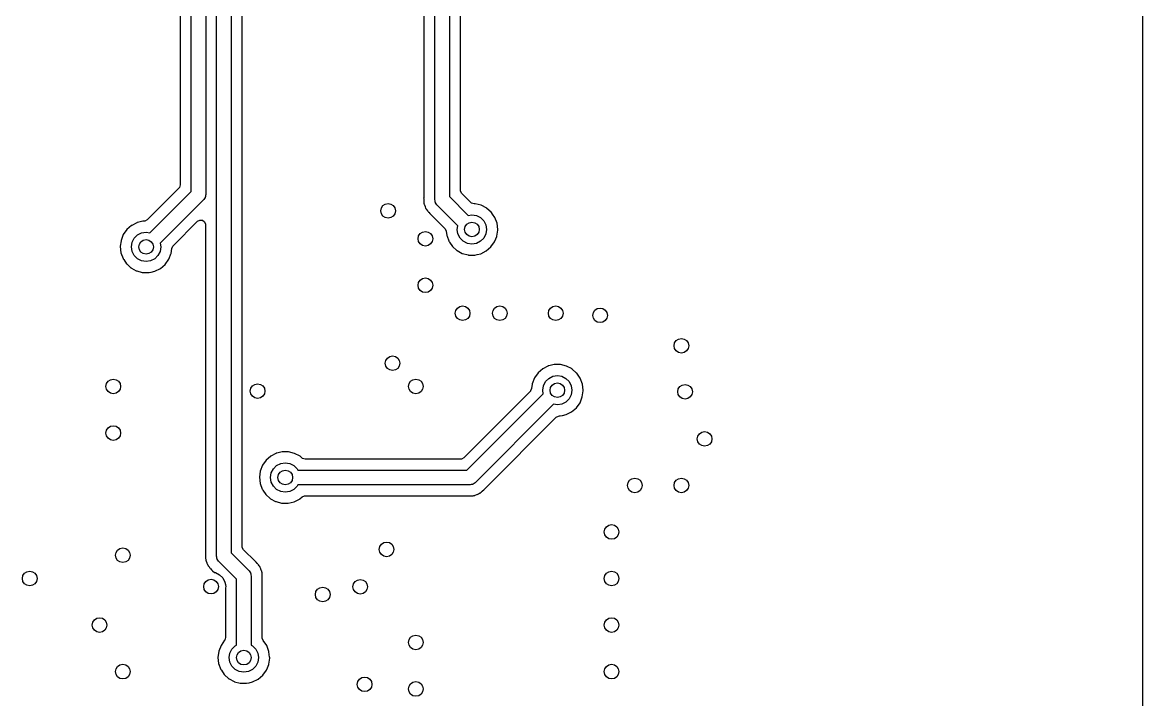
# Model space of a CAD drawing. Extents: x 1.61 to 3.5, y 0.06 to 3.74.
# Drawn here: x 2.298 to 3.501, y 1.441 to 2.169 of the extents above; entities that cross this region are included whole.
import ezdxf

# ---------------------------------------------------------------- set-up
doc = ezdxf.new("R2010")
doc.units = 0
doc.header["$MEASUREMENT"] = 0
doc.layers.add('BLACK', color=7, linetype='CONTINUOUS')

msp = doc.modelspace()

# ---------------------------------------------------------------- linework, layer by layer
at = {"layer": 'BLACK', "linetype": 'CONTINUOUS'}
for p, q in [((2.50613, 1.59567), (2.50613, 2.69402)), ((2.52188, 2.69074), (2.52188, 1.59893)), ((2.479, 1.98744), (2.479, 2.66686)), ((2.49475, 2.67012), (2.49475, 1.98416)), ((3.50096, 2.63702), (3.50096, 0.138572)), ((2.74063, 1.9785), (2.74063, 2.5186)), ((2.75638, 2.52186), (2.75638, 1.98176)), ((2.7288, 2.51164), (2.7288, 1.98126)), ((2.46717, 2.41597), (2.46717, 1.99439)), ((2.53371, 1.60589), (2.53371, 2.39129)), ((2.76821, 1.98871), (2.76821, 2.27048)), ((2.46572, 1.99089), (2.43168, 1.95684)), ((2.43448, 1.94292), (2.479, 1.98744)), ((2.46639, 1.99171), (2.46572, 1.99089)), ((2.46717, 1.99439), (2.46639, 1.99171)), ((2.76832, 1.98766), (2.76821, 1.98871)), ((2.76966, 1.98521), (2.76832, 1.98766)), ((2.49245, 1.97861), (2.44562, 1.93178)), ((2.49315, 1.97972), (2.49245, 1.97861)), ((2.49397, 1.98075), (2.49315, 1.97972)), ((2.49407, 1.98119), (2.49397, 1.98075)), ((2.49431, 1.98157), (2.49407, 1.98119)), ((2.49446, 1.98288), (2.49431, 1.98157)), ((2.49475, 1.98416), (2.49446, 1.98288)), ((2.72874, 1.98044), (2.72866, 1.98009)), ((2.72866, 1.98009), (2.72868, 1.97974)), ((2.72868, 1.97974), (2.72879, 1.97801)), ((2.72877, 1.98079), (2.72874, 1.98044)), ((2.7288, 1.98126), (2.72875, 1.98079)), ((2.72875, 1.98079), (2.72877, 1.98079)), ((2.72879, 1.97801), (2.7288, 1.97771)), ((2.7288, 1.97771), (2.7288, 1.97708)), ((2.7288, 1.97708), (2.72882, 1.97691)), ((2.72882, 1.97691), (2.72886, 1.97668)), ((2.72886, 1.97668), (2.7289, 1.97629)), ((2.7289, 1.97629), (2.72901, 1.97446)), ((2.72901, 1.97446), (2.72913, 1.97413)), ((2.72913, 1.97413), (2.72916, 1.97398)), ((2.72916, 1.97398), (2.7293, 1.9734)), ((2.74092, 1.97721), (2.74063, 1.9785)), ((2.74107, 1.97591), (2.74092, 1.97721)), ((2.74131, 1.97552), (2.74107, 1.97591)), ((2.74141, 1.97508), (2.74131, 1.97552)), ((2.74223, 1.97405), (2.74141, 1.97508)), ((2.74293, 1.97294), (2.74223, 1.97405)), ((2.75638, 1.98176), (2.77652, 1.96162)), ((2.77935, 1.97552), (2.76966, 1.98521)), ((2.78015, 1.97487), (2.77935, 1.97552)), ((2.78283, 1.97407), (2.78015, 1.97487)), ((2.78368, 1.97406), (2.78283, 1.97407)), ((2.78398, 1.97406), (2.78368, 1.97406)), ((2.78368, 1.97406), (2.78368, 1.97406)), ((2.79046, 1.97244), (2.78398, 1.97406)), ((2.7293, 1.9734), (2.72935, 1.97326)), ((2.72935, 1.97326), (2.7294, 1.97291)), ((2.7294, 1.97291), (2.73015, 1.97124)), ((2.73015, 1.97124), (2.7303, 1.97087)), ((2.7303, 1.97087), (2.73081, 1.96948)), ((2.73081, 1.96948), (2.73081, 1.96948)), ((2.73081, 1.96948), (2.73093, 1.96915)), ((2.73093, 1.96915), (2.73114, 1.96886)), ((2.73114, 1.96886), (2.73121, 1.96873)), ((2.73121, 1.96873), (2.73151, 1.96822)), ((2.73151, 1.96822), (2.73159, 1.96809)), ((2.73159, 1.96809), (2.73173, 1.96777)), ((2.73173, 1.96777), (2.73196, 1.9675)), ((2.73196, 1.9675), (2.73196, 1.9675)), ((2.73196, 1.9675), (2.73293, 1.96638)), ((2.73293, 1.96638), (2.73318, 1.96607)), ((2.73318, 1.96607), (2.73349, 1.96565)), ((2.73349, 1.96565), (2.73391, 1.96523)), ((2.73391, 1.96523), (2.73416, 1.96496)), ((2.73416, 1.96496), (2.73542, 1.96349)), ((2.73542, 1.96349), (2.73571, 1.9633)), ((2.73571, 1.9633), (2.73598, 1.96307)), ((2.73598, 1.96307), (2.73598, 1.96307)), ((2.73598, 1.96307), (2.73642, 1.96272)), ((2.73642, 1.96272), (2.75154, 1.9476)), ((2.76538, 1.95048), (2.74293, 1.97294)), ((2.77652, 1.96162), (2.7805, 1.96225)), ((2.7805, 1.96225), (2.78537, 1.96148)), ((2.78537, 1.96148), (2.78976, 1.95924)), ((2.79636, 1.96931), (2.79046, 1.97244)), ((2.79658, 1.96911), (2.79636, 1.96931)), ((2.80112, 1.96507), (2.79658, 1.96911)), ((2.79658, 1.96911), (2.79658, 1.96911)), ((2.80134, 1.96487), (2.80112, 1.96507)), ((2.80151, 1.96463), (2.80134, 1.96487)), ((2.80257, 1.96309), (2.80151, 1.96463)), ((2.80151, 1.96463), (2.80151, 1.96463)), ((2.80512, 1.95937), (2.80257, 1.96309)), ((2.41488, 1.95078), (2.40985, 1.94639)), ((2.41515, 1.95091), (2.41488, 1.95078)), ((2.42055, 1.9537), (2.41515, 1.95091)), ((2.42082, 1.95384), (2.42055, 1.9537)), ((2.42055, 1.9537), (2.42055, 1.9537)), ((2.42137, 1.95397), (2.42082, 1.95384)), ((2.42702, 1.95533), (2.42137, 1.95397)), ((2.42731, 1.9554), (2.42702, 1.95533)), ((2.42702, 1.95533), (2.42702, 1.95533)), ((2.42815, 1.95539), (2.42731, 1.9554)), ((2.42923, 1.95551), (2.42815, 1.95539)), ((2.43168, 1.95684), (2.42923, 1.95551)), ((2.45953, 1.92896), (2.48583, 1.95526)), ((2.48583, 1.95526), (2.48828, 1.9566)), ((2.48828, 1.9566), (2.49107, 1.9564)), ((2.49107, 1.9564), (2.49331, 1.95473)), ((2.49331, 1.95473), (2.49429, 1.95211)), ((2.49429, 1.95211), (2.4943, 1.95176)), ((2.4943, 1.95176), (2.4943, 1.59844)), ((2.76475, 1.9465), (2.76538, 1.95048)), ((2.78976, 1.95924), (2.79324, 1.95576)), ((2.79324, 1.95576), (2.79548, 1.95137)), ((2.79548, 1.95137), (2.79625, 1.9465)), ((2.80748, 1.95313), (2.80512, 1.95937)), ((2.80828, 1.9465), (2.80748, 1.95313)), ((2.40602, 1.94093), (2.40359, 1.93471)), ((2.40985, 1.94639), (2.40602, 1.94093)), ((2.41776, 1.93706), (2.42124, 1.94054)), ((2.42124, 1.94054), (2.42563, 1.94278)), ((2.42563, 1.94278), (2.4305, 1.94355)), ((2.4305, 1.94355), (2.43448, 1.94292)), ((2.75154, 1.9476), (2.75287, 1.94514)), ((2.75287, 1.94514), (2.75296, 1.94463)), ((2.75296, 1.94463), (2.75345, 1.94016)), ((2.75345, 1.94016), (2.75376, 1.93931)), ((2.75376, 1.93931), (2.75555, 1.93441)), ((2.76552, 1.94163), (2.76475, 1.9465)), ((2.76776, 1.93724), (2.76552, 1.94163)), ((2.79548, 1.94163), (2.79324, 1.93724)), ((2.79625, 1.9465), (2.79548, 1.94163)), ((2.80516, 1.93389), (2.80722, 1.93903)), ((2.80722, 1.93903), (2.80733, 1.93931)), ((2.80722, 1.93903), (2.80722, 1.93903)), ((2.80733, 1.93931), (2.80762, 1.94132)), ((2.80762, 1.94132), (2.80825, 1.94576)), ((2.80825, 1.94576), (2.80828, 1.94592)), ((2.80825, 1.94576), (2.80825, 1.94576)), ((2.80828, 1.94592), (2.80828, 1.9465)), ((2.40279, 1.9286), (2.40272, 1.92809)), ((2.40272, 1.92809), (2.40345, 1.92146)), ((2.40355, 1.93441), (2.40279, 1.9286)), ((2.40359, 1.93471), (2.40355, 1.93441)), ((2.40355, 1.93441), (2.40355, 1.93441)), ((2.41475, 1.9278), (2.41552, 1.93267)), ((2.41552, 1.92293), (2.41475, 1.9278)), ((2.41552, 1.93267), (2.41776, 1.93706)), ((2.44625, 1.9278), (2.44548, 1.92293)), ((2.44562, 1.93178), (2.44625, 1.9278)), ((2.45733, 1.92061), (2.45812, 1.92615)), ((2.45812, 1.92615), (2.45928, 1.92869)), ((2.45928, 1.92869), (2.45953, 1.92896)), ((2.75555, 1.93441), (2.75575, 1.93389)), ((2.75575, 1.93389), (2.75591, 1.93364)), ((2.75591, 1.93364), (2.75591, 1.93364)), ((2.75591, 1.93364), (2.75643, 1.93287)), ((2.75643, 1.93287), (2.75947, 1.92835)), ((2.75947, 1.92835), (2.75969, 1.92815)), ((2.75969, 1.92815), (2.75969, 1.92815)), ((2.75969, 1.92815), (2.76419, 1.92406)), ((2.77124, 1.93376), (2.76776, 1.93724)), ((2.77563, 1.93152), (2.77124, 1.93376)), ((2.7805, 1.93075), (2.77563, 1.93152)), ((2.78537, 1.93152), (2.7805, 1.93075)), ((2.78976, 1.93376), (2.78537, 1.93152)), ((2.79324, 1.93724), (2.78976, 1.93376)), ((2.79587, 1.92336), (2.80095, 1.9277)), ((2.80095, 1.9277), (2.80484, 1.93312)), ((2.80484, 1.93312), (2.80516, 1.93389)), ((2.40345, 1.92146), (2.40575, 1.91519)), ((2.40575, 1.91519), (2.40591, 1.91494)), ((2.40591, 1.91494), (2.40591, 1.91494)), ((2.40591, 1.91494), (2.40643, 1.91417)), ((2.40643, 1.91417), (2.40947, 1.90965)), ((2.41776, 1.91854), (2.41552, 1.92293)), ((2.42124, 1.91506), (2.41776, 1.91854)), ((2.42563, 1.91282), (2.42124, 1.91506)), ((2.43976, 1.91506), (2.43537, 1.91282)), ((2.44324, 1.91854), (2.43976, 1.91506)), ((2.44548, 1.92293), (2.44324, 1.91854)), ((2.45095, 1.90899), (2.45484, 1.91442)), ((2.45484, 1.91442), (2.45515, 1.91519)), ((2.45515, 1.91519), (2.45722, 1.92033)), ((2.45722, 1.92033), (2.45733, 1.92061)), ((2.45722, 1.92033), (2.45722, 1.92033)), ((2.76419, 1.92406), (2.76419, 1.92406)), ((2.76419, 1.92406), (2.76441, 1.92385)), ((2.76441, 1.92385), (2.76467, 1.92371)), ((2.76467, 1.92371), (2.76467, 1.92371)), ((2.76467, 1.92371), (2.77001, 1.92081)), ((2.77001, 1.92081), (2.77001, 1.92081)), ((2.77001, 1.92081), (2.77027, 1.92067)), ((2.77027, 1.92067), (2.77056, 1.92059)), ((2.77056, 1.92059), (2.77644, 1.91905)), ((2.77644, 1.91905), (2.77644, 1.91905)), ((2.77644, 1.91905), (2.77673, 1.91898)), ((2.77673, 1.91898), (2.78013, 1.91892)), ((2.78013, 1.91892), (2.7831, 1.91888)), ((2.7831, 1.91888), (2.7831, 1.91888)), ((2.7831, 1.91888), (2.7834, 1.91887)), ((2.7834, 1.91887), (2.7837, 1.91894)), ((2.7837, 1.91894), (2.78607, 1.91948)), ((2.7837, 1.91894), (2.7837, 1.91894)), ((2.78607, 1.91948), (2.78991, 1.92036)), ((2.78991, 1.92036), (2.79587, 1.92336)), ((2.40947, 1.90965), (2.40969, 1.90945)), ((2.40969, 1.90945), (2.40969, 1.90945)), ((2.40969, 1.90945), (2.41419, 1.90536)), ((2.41419, 1.90536), (2.41419, 1.90536)), ((2.41419, 1.90536), (2.41441, 1.90515)), ((2.41441, 1.90515), (2.41467, 1.90501)), ((2.41467, 1.90501), (2.41467, 1.90501)), ((2.41467, 1.90501), (2.42001, 1.90211)), ((2.42001, 1.90211), (2.42001, 1.90211)), ((2.42001, 1.90211), (2.42027, 1.90197)), ((2.42027, 1.90197), (2.42056, 1.90189)), ((2.42056, 1.90189), (2.42644, 1.90035)), ((2.4305, 1.91205), (2.42563, 1.91282)), ((2.43537, 1.91282), (2.4305, 1.91205)), ((2.43607, 1.90078), (2.43991, 1.90166)), ((2.43991, 1.90166), (2.44587, 1.90466)), ((2.44587, 1.90466), (2.45095, 1.90899)), ((2.42644, 1.90035), (2.42644, 1.90035)), ((2.42644, 1.90035), (2.42673, 1.90027)), ((2.42673, 1.90027), (2.43013, 1.90022)), ((2.43013, 1.90022), (2.4331, 1.90017)), ((2.4331, 1.90017), (2.4331, 1.90017)), ((2.4331, 1.90017), (2.4334, 1.90017)), ((2.4334, 1.90017), (2.4337, 1.90024)), ((2.4337, 1.90024), (2.43607, 1.90078)), ((2.4337, 1.90024), (2.4337, 1.90024)), ((2.85665, 1.79676), (2.85162, 1.79238)), ((2.86211, 1.79958), (2.85665, 1.79676)), ((2.86231, 1.79969), (2.86211, 1.79958)), ((2.86258, 1.79983), (2.86231, 1.79969)), ((2.86231, 1.79969), (2.86231, 1.79969)), ((2.86313, 1.79996), (2.86258, 1.79983)), ((2.86878, 1.80131), (2.86313, 1.79996)), ((2.86907, 1.80138), (2.86878, 1.80131)), ((2.86878, 1.80131), (2.86878, 1.80131)), ((2.87241, 1.80137), (2.86907, 1.80138)), ((2.87544, 1.80135), (2.87241, 1.80137)), ((2.87574, 1.80135), (2.87544, 1.80135)), ((2.87544, 1.80135), (2.87544, 1.80135)), ((2.88222, 1.79972), (2.87574, 1.80135)), ((2.88812, 1.7966), (2.88222, 1.79972)), ((2.88834, 1.7964), (2.88812, 1.7966)), ((2.89264, 1.79257), (2.88834, 1.7964)), ((2.88834, 1.7964), (2.88834, 1.7964)), ((2.84778, 1.78692), (2.84535, 1.7807)), ((2.85162, 1.79238), (2.84778, 1.78692)), ((2.85728, 1.77865), (2.85952, 1.78304)), ((2.85952, 1.78304), (2.863, 1.78653)), ((2.863, 1.78653), (2.86739, 1.78876)), ((2.86739, 1.78876), (2.87226, 1.78954)), ((2.87226, 1.78954), (2.87713, 1.78876)), ((2.87713, 1.78876), (2.88152, 1.78653)), ((2.88152, 1.78653), (2.885, 1.78304)), ((2.885, 1.78304), (2.88724, 1.77865)), ((2.8931, 1.79216), (2.89264, 1.79257)), ((2.89688, 1.78666), (2.8931, 1.79216)), ((2.89924, 1.78041), (2.89688, 1.78666)), ((2.84326, 1.77265), (2.77176, 1.70116)), ((2.77521, 1.68787), (2.85714, 1.76981)), ((2.84354, 1.77296), (2.84326, 1.77265)), ((2.84467, 1.77551), (2.84354, 1.77296)), ((2.84531, 1.7804), (2.84467, 1.77551)), ((2.84535, 1.7807), (2.84531, 1.7804)), ((2.84531, 1.7804), (2.84531, 1.7804)), ((2.85651, 1.77379), (2.85728, 1.77865)), ((2.85714, 1.76981), (2.85651, 1.77379)), ((2.88724, 1.76892), (2.885, 1.76453)), ((2.88724, 1.77865), (2.88801, 1.77379)), ((2.88801, 1.77379), (2.88724, 1.76892)), ((2.8991, 1.7666), (2.90004, 1.77321)), ((2.90004, 1.77379), (2.89924, 1.78041)), ((2.90004, 1.77321), (2.90004, 1.77379)), ((2.86828, 1.75867), (2.78403, 1.67442)), ((2.87226, 1.75804), (2.86828, 1.75867)), ((2.87713, 1.75881), (2.87226, 1.75804)), ((2.88152, 1.76105), (2.87713, 1.75881)), ((2.885, 1.76453), (2.88152, 1.76105)), ((2.89271, 1.75498), (2.89661, 1.7604)), ((2.89661, 1.7604), (2.8991, 1.7666)), ((2.87105, 1.74471), (2.87351, 1.74605)), ((2.87351, 1.74605), (2.87464, 1.74617)), ((2.87464, 1.74617), (2.87517, 1.74616)), ((2.87517, 1.74616), (2.87546, 1.74623)), ((2.87546, 1.74623), (2.87784, 1.74677)), ((2.87546, 1.74623), (2.87546, 1.74623)), ((2.87784, 1.74677), (2.88167, 1.74765)), ((2.88167, 1.74765), (2.88764, 1.75065)), ((2.88764, 1.75065), (2.89271, 1.75498)), ((2.79425, 1.66791), (2.87105, 1.74471)), ((2.55935, 1.69859), (2.55552, 1.69313)), ((2.56397, 1.70261), (2.55935, 1.69859)), ((2.56416, 1.70278), (2.56397, 1.70261)), ((2.56438, 1.70298), (2.56416, 1.70278)), ((2.56416, 1.70278), (2.56416, 1.70278)), ((2.56985, 1.7058), (2.56438, 1.70298)), ((2.57005, 1.7059), (2.56985, 1.7058)), ((2.57032, 1.70604), (2.57005, 1.7059)), ((2.57005, 1.7059), (2.57005, 1.7059)), ((2.57087, 1.70617), (2.57032, 1.70604)), ((2.57652, 1.70753), (2.57087, 1.70617)), ((2.57681, 1.7076), (2.57652, 1.70753)), ((2.57652, 1.70753), (2.57652, 1.70753)), ((2.58014, 1.70758), (2.57681, 1.7076)), ((2.58318, 1.70756), (2.58014, 1.70758)), ((2.58348, 1.70756), (2.58318, 1.70756)), ((2.58318, 1.70756), (2.58318, 1.70756)), ((2.58996, 1.70594), (2.58348, 1.70756)), ((2.59586, 1.70281), (2.58996, 1.70594)), ((2.59793, 1.70096), (2.59586, 1.70281)), ((2.59855, 1.70049), (2.59793, 1.70096)), ((2.60123, 1.6997), (2.59855, 1.70049)), ((2.76826, 1.6997), (2.60123, 1.6997)), ((2.76931, 1.69982), (2.76826, 1.6997)), ((2.77176, 1.70116), (2.76931, 1.69982)), ((2.55309, 1.68691), (2.55222, 1.68029)), ((2.55552, 1.69313), (2.55309, 1.68691)), ((2.56425, 1.68), (2.56502, 1.68487)), ((2.56502, 1.68487), (2.56726, 1.68926)), ((2.56726, 1.68926), (2.57074, 1.69274)), ((2.57074, 1.69274), (2.57513, 1.69498)), ((2.57513, 1.69498), (2.58, 1.69575)), ((2.58, 1.69575), (2.58487, 1.69498)), ((2.58487, 1.69498), (2.58926, 1.69274)), ((2.58926, 1.69274), (2.59274, 1.68926)), ((2.59274, 1.68926), (2.59344, 1.68787)), ((2.59344, 1.68787), (2.77521, 1.68787)), ((2.55222, 1.68029), (2.55295, 1.67366)), ((2.55295, 1.67366), (2.55525, 1.66739)), ((2.56502, 1.67513), (2.56425, 1.68)), ((2.56726, 1.67074), (2.56502, 1.67513)), ((2.78145, 1.6728), (2.78106, 1.67256)), ((2.78189, 1.6729), (2.78145, 1.6728)), ((2.78292, 1.67372), (2.78189, 1.6729)), ((2.78403, 1.67442), (2.78292, 1.67372)), ((2.55525, 1.66739), (2.55541, 1.66714)), ((2.55541, 1.66714), (2.55541, 1.66714)), ((2.55541, 1.66714), (2.55593, 1.66637)), ((2.55593, 1.66637), (2.55897, 1.66185)), ((2.55897, 1.66185), (2.55919, 1.66165)), ((2.55919, 1.66165), (2.55919, 1.66165)), ((2.55919, 1.66165), (2.56369, 1.65756)), ((2.57074, 1.66726), (2.56726, 1.67074)), ((2.57513, 1.66502), (2.57074, 1.66726)), ((2.58, 1.66425), (2.57513, 1.66502)), ((2.58487, 1.66502), (2.58, 1.66425)), ((2.58926, 1.66726), (2.58487, 1.66502)), ((2.59274, 1.67074), (2.58926, 1.66726)), ((2.59344, 1.67213), (2.59274, 1.67074)), ((2.77847, 1.67213), (2.59344, 1.67213)), ((2.77976, 1.67242), (2.77847, 1.67213)), ((2.78106, 1.67256), (2.77976, 1.67242)), ((2.78251, 1.66051), (2.78284, 1.66063)), ((2.78284, 1.66063), (2.78299, 1.66066)), ((2.78299, 1.66066), (2.78357, 1.6608)), ((2.78357, 1.6608), (2.78371, 1.66084)), ((2.78371, 1.66084), (2.78406, 1.66089)), ((2.78406, 1.66089), (2.78573, 1.66165)), ((2.78573, 1.66165), (2.7861, 1.6618)), ((2.7861, 1.6618), (2.78749, 1.6623)), ((2.78749, 1.6623), (2.78782, 1.66242)), ((2.78749, 1.6623), (2.78749, 1.6623)), ((2.78782, 1.66242), (2.7881, 1.66263)), ((2.7881, 1.66263), (2.78824, 1.6627)), ((2.78824, 1.6627), (2.78875, 1.663)), ((2.78875, 1.663), (2.78888, 1.66308)), ((2.78888, 1.66308), (2.7892, 1.66323)), ((2.7892, 1.66323), (2.78947, 1.66346)), ((2.78947, 1.66346), (2.79059, 1.66442)), ((2.78947, 1.66346), (2.78947, 1.66346)), ((2.79059, 1.66442), (2.7909, 1.66467)), ((2.7909, 1.66467), (2.79117, 1.66487)), ((2.79117, 1.66487), (2.79132, 1.66498)), ((2.79132, 1.66498), (2.79174, 1.6654)), ((2.79174, 1.6654), (2.79201, 1.66565)), ((2.79201, 1.66565), (2.79321, 1.66668)), ((2.79321, 1.66668), (2.79348, 1.66691)), ((2.79348, 1.66691), (2.79367, 1.66721)), ((2.79367, 1.66721), (2.7939, 1.66748)), ((2.7939, 1.66748), (2.79425, 1.66791)), ((2.7939, 1.66748), (2.7939, 1.66748)), ((2.56369, 1.65756), (2.56369, 1.65756)), ((2.56369, 1.65756), (2.56391, 1.65735)), ((2.56391, 1.65735), (2.56417, 1.65721)), ((2.56417, 1.65721), (2.56417, 1.65721)), ((2.56417, 1.65721), (2.56951, 1.65431)), ((2.56951, 1.65431), (2.56951, 1.65431)), ((2.56951, 1.65431), (2.56977, 1.65417)), ((2.56977, 1.65417), (2.57006, 1.65409)), ((2.57006, 1.65409), (2.57594, 1.65255)), ((2.57594, 1.65255), (2.57594, 1.65255)), ((2.57594, 1.65255), (2.57623, 1.65248)), ((2.57623, 1.65248), (2.57963, 1.65242)), ((2.57963, 1.65242), (2.5826, 1.65238)), ((2.5826, 1.65238), (2.5826, 1.65238)), ((2.5826, 1.65238), (2.5829, 1.65237)), ((2.5829, 1.65237), (2.5832, 1.65244)), ((2.5832, 1.65244), (2.5863, 1.65315)), ((2.5832, 1.65244), (2.5832, 1.65244)), ((2.5863, 1.65315), (2.58941, 1.65386)), ((2.58941, 1.65386), (2.59537, 1.65686)), ((2.59537, 1.65686), (2.5956, 1.65705)), ((2.5956, 1.65705), (2.598, 1.65911)), ((2.5956, 1.65705), (2.5956, 1.65705)), ((2.598, 1.65911), (2.60055, 1.66025)), ((2.60055, 1.66025), (2.60123, 1.6603)), ((2.60123, 1.6603), (2.77571, 1.6603)), ((2.77571, 1.6603), (2.77618, 1.66024)), ((2.77618, 1.66024), (2.77618, 1.66026)), ((2.77618, 1.66026), (2.77653, 1.66023)), ((2.77653, 1.66023), (2.77688, 1.66016)), ((2.77688, 1.66016), (2.77896, 1.66029)), ((2.77896, 1.66029), (2.77926, 1.6603)), ((2.77926, 1.6603), (2.77989, 1.6603)), ((2.77989, 1.6603), (2.78029, 1.66035)), ((2.78029, 1.66035), (2.78068, 1.66039)), ((2.78068, 1.66039), (2.78178, 1.66046)), ((2.78178, 1.66046), (2.78251, 1.66051)), ((2.53382, 1.60484), (2.53371, 1.60589)), ((2.53516, 1.60238), (2.53382, 1.60484)), ((2.54759, 1.58996), (2.53516, 1.60238)), ((2.49424, 1.59761), (2.49416, 1.59727)), ((2.49416, 1.59727), (2.49418, 1.59692)), ((2.49418, 1.59692), (2.49429, 1.59519)), ((2.49427, 1.59797), (2.49424, 1.59761)), ((2.4943, 1.59844), (2.49425, 1.59797)), ((2.49425, 1.59797), (2.49427, 1.59797)), ((2.49429, 1.59519), (2.4943, 1.59488)), ((2.4943, 1.59488), (2.4943, 1.59426)), ((2.4943, 1.59426), (2.49432, 1.59408)), ((2.49432, 1.59408), (2.49436, 1.59386)), ((2.49436, 1.59386), (2.4944, 1.59346)), ((2.4944, 1.59346), (2.49451, 1.59164)), ((2.49451, 1.59164), (2.49463, 1.5913)), ((2.49463, 1.5913), (2.49466, 1.59116)), ((2.49466, 1.59116), (2.4948, 1.59058)), ((2.4948, 1.59058), (2.49485, 1.59044)), ((2.49485, 1.59044), (2.4949, 1.59009)), ((2.4949, 1.59009), (2.49566, 1.58842)), ((2.49566, 1.58842), (2.4958, 1.58805)), ((2.50642, 1.59439), (2.50613, 1.59567)), ((2.50657, 1.59308), (2.50642, 1.59439)), ((2.50681, 1.5927), (2.50657, 1.59308)), ((2.50691, 1.59226), (2.50681, 1.5927)), ((2.50773, 1.59123), (2.50691, 1.59226)), ((2.50843, 1.59012), (2.50773, 1.59123)), ((2.52763, 1.57092), (2.50843, 1.59012)), ((2.52188, 1.59893), (2.54108, 1.57974)), ((2.54802, 1.5896), (2.54759, 1.58996)), ((2.54829, 1.58937), (2.54802, 1.5896)), ((2.54802, 1.5896), (2.54802, 1.5896)), ((2.54859, 1.58918), (2.54829, 1.58937)), ((2.54882, 1.58891), (2.54859, 1.58918)), ((2.54985, 1.58772), (2.54882, 1.58891)), ((2.4958, 1.58805), (2.49631, 1.58666)), ((2.49631, 1.58666), (2.49631, 1.58666)), ((2.49631, 1.58666), (2.49643, 1.58633)), ((2.49643, 1.58633), (2.49664, 1.58604)), ((2.49664, 1.58604), (2.49671, 1.58591)), ((2.49671, 1.58591), (2.49701, 1.58539)), ((2.49701, 1.58539), (2.49709, 1.58527)), ((2.49709, 1.58527), (2.49723, 1.58495)), ((2.49723, 1.58495), (2.49746, 1.58468)), ((2.49746, 1.58468), (2.49746, 1.58468)), ((2.49746, 1.58468), (2.49843, 1.58356)), ((2.49843, 1.58356), (2.49868, 1.58325)), ((2.49868, 1.58325), (2.49899, 1.58283)), ((2.49899, 1.58283), (2.49941, 1.5824)), ((2.49941, 1.5824), (2.49966, 1.58213)), ((2.49966, 1.58213), (2.50092, 1.58067)), ((2.50092, 1.58067), (2.50121, 1.58048)), ((2.50121, 1.58048), (2.50148, 1.58025)), ((2.50148, 1.58025), (2.50148, 1.58025)), ((2.50148, 1.58025), (2.50192, 1.57989)), ((2.50192, 1.57989), (2.50383, 1.57798)), ((2.50383, 1.57798), (2.50513, 1.57778)), ((2.50513, 1.57778), (2.50952, 1.57554)), ((2.54108, 1.57974), (2.54178, 1.57862)), ((2.54178, 1.57862), (2.5426, 1.57759)), ((2.5426, 1.57759), (2.5427, 1.57715)), ((2.5427, 1.57715), (2.54294, 1.57677)), ((2.54294, 1.57677), (2.54308, 1.57546)), ((2.5501, 1.58745), (2.54985, 1.58772)), ((2.55052, 1.58703), (2.5501, 1.58745)), ((2.55063, 1.58687), (2.55052, 1.58703)), ((2.55083, 1.5866), (2.55063, 1.58687)), ((2.55108, 1.58629), (2.55083, 1.5866)), ((2.55204, 1.58517), (2.55108, 1.58629)), ((2.55227, 1.5849), (2.55204, 1.58517)), ((2.55204, 1.58517), (2.55204, 1.58517)), ((2.55242, 1.58458), (2.55227, 1.5849)), ((2.5525, 1.58446), (2.55242, 1.58458)), ((2.5528, 1.58394), (2.5525, 1.58446)), ((2.55287, 1.58381), (2.5528, 1.58394)), ((2.55308, 1.58352), (2.55287, 1.58381)), ((2.5532, 1.58319), (2.55308, 1.58352)), ((2.5537, 1.5818), (2.5532, 1.58319)), ((2.5532, 1.58319), (2.5532, 1.58319)), ((2.55385, 1.58143), (2.5537, 1.5818)), ((2.55461, 1.57976), (2.55385, 1.58143)), ((2.55466, 1.57941), (2.55461, 1.57976)), ((2.5547, 1.57927), (2.55466, 1.57941)), ((2.55484, 1.57869), (2.5547, 1.57927)), ((2.55487, 1.57855), (2.55484, 1.57869)), ((2.55499, 1.57821), (2.55487, 1.57855)), ((2.55502, 1.57786), (2.55499, 1.57821)), ((2.55511, 1.57639), (2.55502, 1.57786)), ((2.55515, 1.57599), (2.55511, 1.57639)), ((2.50952, 1.57554), (2.513, 1.57206)), ((2.513, 1.57206), (2.51524, 1.56767)), ((2.51524, 1.56767), (2.51565, 1.56507)), ((2.51565, 1.56507), (2.51568, 1.56502)), ((2.51568, 1.56502), (2.51573, 1.5646)), ((2.51573, 1.5646), (2.51601, 1.5628)), ((2.52763, 1.49994), (2.52763, 1.57092)), ((2.54308, 1.57546), (2.54337, 1.57418)), ((2.54337, 1.57418), (2.54337, 1.49994)), ((2.5552, 1.57559), (2.55515, 1.57599)), ((2.5552, 1.57497), (2.5552, 1.57559)), ((2.55521, 1.57466), (2.5552, 1.57497)), ((2.5552, 1.57141), (2.55526, 1.57188)), ((2.5552, 1.50798), (2.5552, 1.57141)), ((2.55534, 1.57258), (2.55521, 1.57466)), ((2.55524, 1.57188), (2.55527, 1.57224)), ((2.55526, 1.57188), (2.55524, 1.57188)), ((2.55527, 1.57224), (2.55534, 1.57258)), ((2.51601, 1.5628), (2.5158, 1.56143)), ((2.5158, 1.56143), (2.5158, 1.50798)), ((2.51485, 1.50509), (2.51102, 1.49963)), ((2.51501, 1.5053), (2.51485, 1.50509)), ((2.51485, 1.50509), (2.51485, 1.50509)), ((2.5158, 1.50798), (2.51501, 1.5053)), ((2.55526, 1.50723), (2.5552, 1.50798)), ((2.55636, 1.50488), (2.55526, 1.50723)), ((2.55634, 1.50487), (2.55636, 1.50488)), ((2.56012, 1.49937), (2.55634, 1.50487)), ((2.50859, 1.49341), (2.50772, 1.48679)), ((2.51102, 1.49963), (2.50859, 1.49341)), ((2.52052, 1.49137), (2.52276, 1.49576)), ((2.52276, 1.49576), (2.52624, 1.49924)), ((2.52624, 1.49924), (2.52763, 1.49994)), ((2.54337, 1.49994), (2.54476, 1.49924)), ((2.54476, 1.49924), (2.54824, 1.49576)), ((2.54824, 1.49576), (2.55048, 1.49137)), ((2.56248, 1.49313), (2.56012, 1.49937)), ((2.56252, 1.49283), (2.56248, 1.49313)), ((2.56321, 1.48709), (2.56252, 1.49283)), ((2.50772, 1.48679), (2.50845, 1.48016)), ((2.50845, 1.48016), (2.51075, 1.47389)), ((2.51975, 1.4865), (2.52052, 1.49137)), ((2.52052, 1.48163), (2.51975, 1.4865)), ((2.52276, 1.47724), (2.52052, 1.48163)), ((2.55048, 1.48163), (2.54824, 1.47724)), ((2.55048, 1.49137), (2.55125, 1.4865)), ((2.55125, 1.4865), (2.55048, 1.48163)), ((2.56233, 1.47931), (2.56328, 1.48592)), ((2.56328, 1.4865), (2.56321, 1.48709)), ((2.56328, 1.48592), (2.56328, 1.4865)), ((2.51075, 1.47389), (2.51091, 1.47364)), ((2.51091, 1.47364), (2.51091, 1.47364)), ((2.51091, 1.47364), (2.51143, 1.47287)), ((2.51143, 1.47287), (2.51447, 1.46835)), ((2.51447, 1.46835), (2.51469, 1.46815)), ((2.51469, 1.46815), (2.51469, 1.46815)), ((2.51469, 1.46815), (2.51919, 1.46406)), ((2.52624, 1.47376), (2.52276, 1.47724)), ((2.53063, 1.47152), (2.52624, 1.47376)), ((2.5355, 1.47075), (2.53063, 1.47152)), ((2.54037, 1.47152), (2.5355, 1.47075)), ((2.54476, 1.47376), (2.54037, 1.47152)), ((2.54824, 1.47724), (2.54476, 1.47376)), ((2.55595, 1.4677), (2.55984, 1.47312)), ((2.55984, 1.47312), (2.56015, 1.47389)), ((2.56015, 1.47389), (2.56222, 1.47903)), ((2.56222, 1.47903), (2.56233, 1.47931)), ((2.56222, 1.47903), (2.56222, 1.47903)), ((2.51919, 1.46406), (2.51919, 1.46406)), ((2.51919, 1.46406), (2.51941, 1.46385)), ((2.51941, 1.46385), (2.51967, 1.46371)), ((2.51967, 1.46371), (2.51967, 1.46371)), ((2.51967, 1.46371), (2.52501, 1.46081)), ((2.52501, 1.46081), (2.52501, 1.46081)), ((2.52501, 1.46081), (2.52527, 1.46067)), ((2.52527, 1.46067), (2.52556, 1.46059)), ((2.52556, 1.46059), (2.53144, 1.45905)), ((2.53144, 1.45905), (2.53144, 1.45905)), ((2.53144, 1.45905), (2.53173, 1.45898)), ((2.53173, 1.45898), (2.53513, 1.45892)), ((2.53513, 1.45892), (2.5381, 1.45888)), ((2.5381, 1.45888), (2.5381, 1.45888)), ((2.5381, 1.45888), (2.5384, 1.45887)), ((2.5384, 1.45887), (2.5387, 1.45894)), ((2.5387, 1.45894), (2.54107, 1.45948)), ((2.5387, 1.45894), (2.5387, 1.45894)), ((2.54107, 1.45948), (2.54491, 1.46036)), ((2.54491, 1.46036), (2.55087, 1.46336)), ((2.55087, 1.46336), (2.55595, 1.4677))]:
    msp.add_line(p, q, dxfattribs=at)
at = {"layer": 'BLACK'}
for centre in [(2.6905, 1.9665), (2.7805, 1.9465), (2.7305, 1.9365), (2.4305, 1.9278), (2.7305, 1.8865), (2.7705, 1.8565), (2.8105, 1.8565), (2.8705, 1.8565), (2.91823, 1.85423), (3.0055, 1.8215), (2.69526, 1.8028), (2.39526, 1.7778), (2.72026, 1.7778), (2.87226, 1.77379), (2.55026, 1.7728), (3.00947, 1.77207), (2.39526, 1.7278), (3.0305, 1.7215), (2.58, 1.68), (2.9555, 1.6715), (3.0055, 1.6715), (2.9305, 1.6215), (2.4055, 1.5965), (2.68877, 1.6028), (2.3055, 1.5715), (2.9305, 1.5715), (2.50026, 1.5628), (2.66049, 1.56257), (2.62026, 1.5543), (2.3805, 1.5215), (2.9305, 1.5215), (2.72026, 1.5028), (2.5355, 1.4865), (2.4055, 1.4715), (2.9305, 1.4715), (2.66526, 1.4578), (2.72026, 1.4528)]:
    msp.add_circle(centre, 0.007874, dxfattribs=at)

doc.saveas('drawing.dxf')
